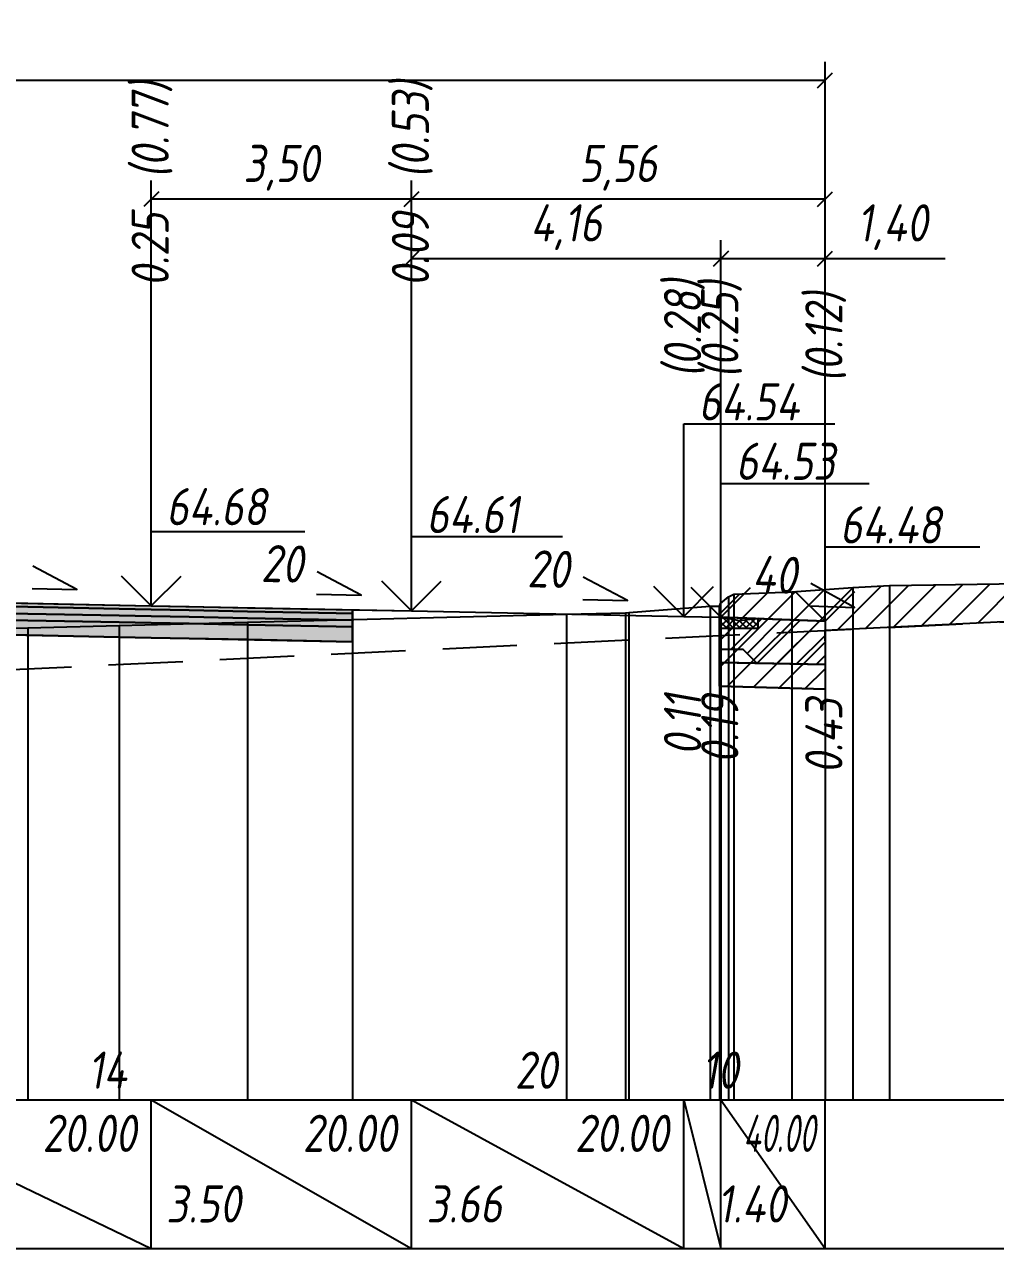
# Model space of a CAD drawing. Extents: x -717 to 1451, y -133302 to 233.
# Drawn here: x 194.2 to 259.5, y -126761 to -126678.6 of the extents above; entities that cross this region are included whole.
import ezdxf
from ezdxf.enums import TextEntityAlignment as Align

# ---------------------------------------------------------------- set-up
doc = ezdxf.new("R2010")
doc.units = 0
doc.linetypes.add('штриховая', pattern=[0.75, 0.5, -0.25])
for name, color, linetype in [('Интерполированный поперечник', 2, 'Continuous'), ('Код_514', 1, 'Continuous'), ('Контур_0', 7, 'Continuous'), ('Контур_2564', 7, 'Continuous'), ('Контур_2660', 7, 'Continuous'), ('Контур_2665', 7, 'Continuous'), ('Контур_400', 7, 'Continuous'), ('Контур_508', 7, 'Continuous'), ('Контур_512', 7, 'Continuous'), ('Контур_513', 7, 'Continuous'), ('Красный поперечник', 1, 'Continuous'), ('Объём_2501', 7, 'Continuous'), ('Объём_2564', 7, 'Continuous'), ('Объём_2650', 7, 'Continuous'), ('Объём_2660', 7, 'Continuous'), ('Объём_2661', 7, 'Continuous'), ('Объём_2662', 7, 'Continuous'), ('Объём_2665', 7, 'Continuous'), ('Объём_2666', 7, 'Continuous'), ('Объём_2667', 7, 'Continuous'), ('Объём_2668', 7, 'Continuous'), ('Объём_2669', 7, 'Continuous'), ('Объём_2675', 7, 'Continuous'), ('Объём_2753', 7, 'Continuous'), ('Откосы', 7, 'Continuous'), ('Отметки покрытия', 7, 'Continuous'), ('Рабочие отметки', 7, 'Continuous'), ('Рабочие отметки доп.', 7, 'Continuous'), ('Слои выравнивания', 7, 'Continuous'), ('Таблица', 7, 'Continuous'), ('Уклоны проезжей части', 7, 'Continuous'), ('Черный поперечник', 3, 'Continuous')]:
    doc.layers.add(name, color=color, linetype=linetype)
for name, color, linetype, true_color in [('Контур_2540', 2, 'Continuous', 0xffff00), ('Контур_2560', 2, 'Continuous', 0xffff00), ('Контур_2561', 7, 'Continuous', 0xff8040), ('Контур_2562', 3, 'Continuous', 0x00ff00), ('Контур_2563', 7, 'Continuous', 0xff8000), ('Контур_2570', 7, 'Continuous', 0x80ff00), ('Контур_2725', 7, 'Continuous', 0x323232), ('Контур_2736', 4, 'Continuous', 0x00ffff), ('Контур_2737', 4, 'Continuous', 0x00ffff), ('Контур_2738', 4, 'Continuous', 0x00ffff), ('Контур_2739', 4, 'Continuous', 0x00ffff), ('Контур_2741', 4, 'Continuous', 0x00ffff), ('Контур_2742', 4, 'Continuous', 0x00ffff), ('Контур_2743', 4, 'Continuous', 0x00ffff), ('Контур_2744', 7, 'Continuous', 0xa4ffff), ('Контур_2745', 7, 'Continuous', 0xa4ffff), ('Контур_2747', 4, 'Continuous', 0x00ffff), ('Контур_2748', 4, 'Continuous', 0x00ffff), ('Контур_2749', 4, 'Continuous', 0x00ffff), ('Контур_2750', 4, 'Continuous', 0x00ffff), ('Контур_2751', 4, 'Continuous', 0x00ffff), ('Контур_2752', 4, 'Continuous', 0x00ffff), ('Контур_2760', 7, 'Continuous', 0x323232), ('Контур_2761', 7, 'Continuous', 0x323232), ('Контур_2762', 7, 'Continuous', 0x323232), ('Контур_2763', 7, 'Continuous', 0x323232), ('Контур_402', 7, 'Continuous', 0xff6464), ('Контур_703', 4, 'Continuous', 0x00ffff), ('Контур_705', 4, 'Continuous', 0x00ffff), ('Контур_707', 4, 'Continuous', 0x00ffff), ('Контур_720', 131, 'Continuous', 0xaaffff), ('Объём_2500', 7, 'Continuous', 0xc0c0c0), ('Объём_2520', 7, 'Continuous', 0x80ffff), ('Объём_2540', 2, 'Continuous', 0xffff00), ('Объём_2560', 2, 'Continuous', 0xffff00), ('Объём_2561', 7, 'Continuous', 0xff8040), ('Объём_2562', 3, 'Continuous', 0x00ff00), ('Объём_2563', 7, 'Continuous', 0xff8000), ('Объём_2600', 7, 'Continuous', 0x808000), ('Объём_2746', 2, 'Continuous', 0xffff00)]:
    doc.layers.add(name, color=color, linetype=linetype, true_color=true_color)
doc.styles.get("Standard").update_dxf_attribs({"font": 'txt', "height": 2.5})
doc.styles.add('М', font='romand.shx', dxfattribs={"width": 0.8, "oblique": 10, "height": 2.5})
doc.dimstyles.new('ISO-25', dxfattribs={"dimtxt": 2.5, "dimasz": 2.5, "dimexe": 1.25, "dimexo": 0.625, "dimtad": 1, "dimtxsty": 'Standard', "dimcen": 2.5, "dimadec": 0, "dimazin": 0, "dimtfac": 1, "dimtmove": 0, "dimatfit": 3, "dimfxl": 1, "dimarcsym": 0})

# ---------------------------------------------------------------- blocks, each defined once
blk = doc.blocks.new('_Oblique')
at = {"color": 0, "linetype": 'ByBlock', "lineweight": -2}
blk.add_line((-0.5, -0.5), (0.5, 0.5), dxfattribs=at)
blk = doc.blocks.new('*D3996')
at = {"color": 0, "lineweight": -2, "transparency": 16777216}
for p, q in [((241.041, -126717.959), (241.041, -126693.153)), ((248.041, -126718.239), (248.041, -126693.153)), ((241.041, -126694.403), (248.041, -126694.403)), ((248.041, -126694.403), (256.121, -126694.403))]:
    blk.add_line(p, q, dxfattribs=at)
at = {"layer": 'Defpoints', "color": 0, "transparency": 16777216}
for p in [(248.041, -126694.403), (241.041, -126718.584), (248.041, -126718.864)]:
    blk.add_point(p, dxfattribs=at)
at = {"color": 0, "lineweight": -2, "transparency": 16777216, "rotation": 180}
blk.add_blockref('_Oblique', (241.041, -126694.403), dxfattribs=at)
at = {"color": 0, "lineweight": -2, "transparency": 16777216}
blk.add_blockref('_Oblique', (248.041, -126694.403), dxfattribs=at)
at = {"color": 0, "transparency": 16777216, "insert": (252.581, -126692.29), "char_height": 2.5, "width": 8.75, "attachment_point": 5, "style": 'М'}
blk.add_mtext('1,40', dxfattribs=at)
blk = doc.blocks.new('*D3998')
at = {"color": 0, "lineweight": -2, "transparency": 16777216}
for p, q in [((220.239, -126717.543), (220.239, -126693.153)), ((241.041, -126717.959), (241.041, -126693.153)), ((220.239, -126694.403), (241.041, -126694.403))]:
    blk.add_line(p, q, dxfattribs=at)
at = {"layer": 'Defpoints', "color": 0, "transparency": 16777216}
for p in [(241.041, -126694.403), (220.239, -126718.168), (241.041, -126718.584)]:
    blk.add_point(p, dxfattribs=at)
at = {"color": 0, "lineweight": -2, "transparency": 16777216, "rotation": 180}
blk.add_blockref('_Oblique', (220.239, -126694.403), dxfattribs=at)
at = {"color": 0, "lineweight": -2, "transparency": 16777216}
blk.add_blockref('_Oblique', (241.041, -126694.403), dxfattribs=at)
at = {"color": 0, "transparency": 16777216, "insert": (230.64, -126692.29), "char_height": 2.5, "width": 9.16667, "attachment_point": 5, "style": 'М'}
blk.add_mtext('4,16', dxfattribs=at)
blk = doc.blocks.new('*D4000')
at = {"color": 0, "lineweight": -2, "transparency": 16777216}
for p, q in [((202.739, -126717.193), (202.739, -126689.153)), ((220.239, -126717.543), (220.239, -126689.153)), ((220.239, -126690.403), (202.739, -126690.403))]:
    blk.add_line(p, q, dxfattribs=at)
at = {"layer": 'Defpoints', "color": 0, "transparency": 16777216}
for p in [(202.739, -126690.403), (202.739, -126717.818), (220.239, -126718.168)]:
    blk.add_point(p, dxfattribs=at)
at = {"color": 0, "lineweight": -2, "transparency": 16777216, "rotation": 180}
blk.add_blockref('_Oblique', (202.739, -126690.403), dxfattribs=at)
at = {"color": 0, "lineweight": -2, "transparency": 16777216}
blk.add_blockref('_Oblique', (220.239, -126690.403), dxfattribs=at)
at = {"color": 0, "transparency": 16777216, "insert": (211.489, -126688.29), "char_height": 2.5, "width": 9.58333, "attachment_point": 5, "style": 'М'}
blk.add_mtext('3,50', dxfattribs=at)
blk = doc.blocks.new('*D4001')
at = {"color": 0, "lineweight": -2, "transparency": 16777216}
for p, q in [((220.239, -126717.543), (220.239, -126689.153)), ((248.041, -126718.239), (248.041, -126689.153)), ((248.041, -126690.403), (220.239, -126690.403))]:
    blk.add_line(p, q, dxfattribs=at)
at = {"layer": 'Defpoints', "color": 0, "transparency": 16777216}
for p in [(220.239, -126690.403), (220.239, -126718.168), (248.041, -126718.864)]:
    blk.add_point(p, dxfattribs=at)
at = {"color": 0, "lineweight": -2, "transparency": 16777216, "rotation": 180}
blk.add_blockref('_Oblique', (220.239, -126690.403), dxfattribs=at)
at = {"color": 0, "lineweight": -2, "transparency": 16777216}
blk.add_blockref('_Oblique', (248.041, -126690.403), dxfattribs=at)
at = {"color": 0, "transparency": 16777216, "insert": (234.14, -126688.29), "char_height": 2.5, "width": 10, "attachment_point": 5, "style": 'М'}
blk.add_mtext('5,56', dxfattribs=at)
blk = doc.blocks.new('*D4003')
at = {"color": 0, "lineweight": -2, "transparency": 16777216}
for p, q in [((117.105, -126718.425), (117.105, -126681.153)), ((248.041, -126718.239), (248.041, -126681.153)), ((117.105, -126682.403), (248.041, -126682.403))]:
    blk.add_line(p, q, dxfattribs=at)
at = {"layer": 'Defpoints', "color": 0, "transparency": 16777216}
for p in [(248.041, -126682.403), (117.105, -126719.05), (248.041, -126718.864)]:
    blk.add_point(p, dxfattribs=at)
at = {"color": 0, "lineweight": -2, "transparency": 16777216, "rotation": 180}
blk.add_blockref('_Oblique', (117.105, -126682.403), dxfattribs=at)
at = {"color": 0, "lineweight": -2, "transparency": 16777216}
blk.add_blockref('_Oblique', (248.041, -126682.403), dxfattribs=at)
at = {"color": 0, "transparency": 16777216, "insert": (182.573, -126680.29), "char_height": 2.5, "width": 11.66667, "attachment_point": 5, "style": 'М'}
blk.add_mtext('26,19', dxfattribs=at)

msp = doc.modelspace()

# ---------------------------------------------------------------- hatches: boundary and pattern name
h = msp.add_hatch()
h.set_pattern_fill('ANSI37', color=256, scale=0.1)
h.set_pattern_definition([(45, (242.2915, -126718.7717), (-0.22451, 0.22451), []), (135, (242.2915, -126718.7717), (-0.22451, -0.22451), [])])
h.paths.add_polyline_path([(241.042, -126718.522), (241.042, -126719.275), (243.547, -126719.275), (243.542, -126718.621), (242.284, -126718.772)])
at = {"layer": 'Объём_2563'}
h = msp.add_hatch(dxfattribs=at)
h.set_pattern_fill('ANSI31', color=256, scale=0.3)
h.paths.add_polyline_path([(133.096, -126720.468), (132.178, -126721.387), (111.77, -126721.795), (117.105, -126718.238), (119.579, -126717.929), (119.579, -126718.429), (119.079, -126718.429), (119.079, -126719.429), (120.479, -126719.429), (120.479, -126718.862), (129.475, -126718.684), (129.475, -126719.223), (130.875, -126719.223), (130.875, -126718.602), (133.696, -126718.475), (133.697, -126719.289), (133.197, -126719.29), (133.198, -126720.29), (134.596, -126720.288), (134.596, -126720.438)])
h.paths.add_polyline_path([(243.542, -126718.623), (248.041, -126718.802), (248.041, -126721.712), (243.459, -126721.62), (242.541, -126720.702), (241.041, -126720.672), (241.042, -126719.275), (243.547, -126719.275)])
at = {"layer": 'Объём_2600'}
h = msp.add_hatch(dxfattribs=at)
h.set_pattern_fill('ANSI31', color=6, scale=0.4)
h.paths.add_polyline_path([(131.443, -126720.655), (134.596, -126720.589), (134.596, -126722.812), (109.096, -126723.577), (105, -126726.308), (100.22, -126726.539), (104.783, -126724.46), (112.145, -126721.292), (112.145, -126720.542), (114.675, -126719.653), (114.859, -126719.603), (116.562, -126719.696), (127.099, -126720.156), (127.599, -126720.905), (127.717, -126720.748)])
h.paths.add_polyline_path([(241.556, -126717.15), (241.905, -126716.981), (245.809, -126716.814), (249.907, -126716.519), (252.389, -126716.386), (273.041, -126716.086), (273.041, -126718.212), (248.041, -126719.417), (248.041, -126723.372), (240.955, -126723.16), (240.955, -126717.778), (241.012, -126717.613)])
at = {"layer": 'Слои выравнивания'}
for color, points in [(2, [(183.302, -126717.367), (194.428, -126717.589), (200.588, -126717.713), (202.739, -126717.756), (205.276, -126717.806), (209.205, -126717.885), (215.169, -126718.004), (216.271, -126718.026), (216.271, -126718.276), (215.169, -126718.254), (209.205, -126718.135), (205.276, -126718.056), (202.739, -126718.006), (200.588, -126717.963), (194.428, -126717.839), (183.302, -126717.617)]), (3, [(183.302, -126717.617), (194.428, -126717.839), (200.588, -126717.963), (202.739, -126718.006), (205.276, -126718.056), (209.205, -126718.135), (215.169, -126718.254), (216.271, -126718.276), (216.271, -126718.726), (215.169, -126718.704), (209.205, -126718.585), (205.276, -126718.506), (202.739, -126718.456), (200.588, -126718.413), (194.428, -126718.289), (183.302, -126718.067)]), (4, [(183.302, -126718.067), (194.428, -126718.289), (200.588, -126718.413), (202.739, -126718.456), (205.276, -126718.506), (209.205, -126718.585), (215.169, -126718.704), (216.271, -126718.726), (216.271, -126719.176), (215.169, -126719.154), (209.205, -126719.035), (205.276, -126718.956), (202.739, -126718.906), (200.588, -126718.863), (194.428, -126718.739), (183.302, -126718.517)]), (5, [(183.302, -126718.517), (194.428, -126718.739), (200.588, -126718.863), (202.739, -126718.906), (205.276, -126718.956), (209.205, -126719.035), (215.169, -126719.154), (216.271, -126719.176), (216.271, -126720.176), (215.169, -126720.154), (209.205, -126720.035), (205.276, -126719.956), (202.739, -126719.906), (200.588, -126719.863), (194.428, -126719.739), (183.302, -126719.517)])]:
    msp.add_hatch(color=color, dxfattribs=at).paths.add_polyline_path(points)

# ---------------------------------------------------------------- linework, layer by layer
msp.add_lwpolyline([(241.042, -126718.522), (241.042, -126719.275), (243.547, -126719.275), (243.542, -126718.621), (242.284, -126718.772), (241.042, -126718.522)])
at = {"layer": 'Интерполированный поперечник', "linetype": 'штриховая', "ltscale": 10, "flags": 128}
msp.add_lwpolyline([(80, -126727.513), (273.041, -126718.212)], dxfattribs=at)
at = {"layer": 'Код_514'}
for p, q in [((181.989, -126751), (202.739, -126761)), ((202.739, -126761), (202.739, -126751)), ((202.739, -126751), (220.239, -126761)), ((220.239, -126761), (220.239, -126751)), ((220.239, -126751), (238.541, -126761)), ((238.541, -126761), (238.541, -126751)), ((238.541, -126751), (241.041, -126761)), ((241.041, -126761), (241.041, -126751)), ((241.041, -126751), (248.041, -126761)), ((248.041, -126761), (248.041, -126751))]:
    msp.add_line(p, q, dxfattribs=at)
at = {"layer": 'Контур_0', "flags": 128}
for points in [[(240.955, -126718.52), (241.041, -126718.522), (241.041, -126720.672), (240.955, -126720.67), (240.955, -126718.52), (240.955, -126718.52)], [(248.041, -126718.802), (248.041, -126718.802), (248.041, -126718.802), (248.041, -126718.802), (248.041, -126718.802), (248.041, -126718.802), (248.041, -126718.802), (248.041, -126718.802), (248.041, -126718.802), (248.041, -126718.802), (248.041, -126718.802), (248.041, -126718.802), (248.041, -126718.802), (248.041, -126718.802), (248.041, -126718.802), (248.041, -126720.111)], [(248.041, -126718.802), (248.041, -126718.802), (248.041, -126718.802), (248.041, -126718.802), (248.041, -126718.802), (248.041, -126718.802), (248.041, -126718.802), (248.041, -126718.802), (248.041, -126718.802), (248.041, -126718.802), (248.041, -126718.802), (248.041, -126718.802), (248.041, -126718.802), (248.041, -126718.802), (248.041, -126718.802), (248.041, -126720.111), (248.041, -126720.111), (248.041, -126719.417), (248.041, -126719.417), (248.041, -126719.417), (248.041, -126719.417), (248.041, -126719.417), (248.041, -126719.417), (248.041, -126719.417), (248.041, -126719.417), (248.041, -126719.417), (248.041, -126719.417), (248.041, -126719.417), (248.041, -126719.417), (248.041, -126719.417)]]:
    msp.add_lwpolyline(points, dxfattribs=at)
at = {"layer": 'Контур_0', "color": 250, "flags": 128}
for points in [[(241.041, -126721.572), (240.955, -126721.57), (240.955, -126720.67), (242.541, -126720.702), (243.459, -126721.62), (241.041, -126721.572), (241.041, -126721.572)], [(241.041, -126720.672), (242.541, -126720.702), (243.459, -126721.62), (248.041, -126721.712)]]:
    msp.add_lwpolyline(points, dxfattribs=at)
at = {"layer": 'Контур_2540', "flags": 128}
msp.add_lwpolyline([(240.955, -126721.992), (240.955, -126721.57), (248.041, -126721.712), (248.041, -126723.372), (240.955, -126723.16), (240.955, -126721.992), (240.955, -126721.992)], dxfattribs=at)
at = {"layer": 'Контур_2560', "flags": 128}
msp.add_lwpolyline([(241.041, -126718.522), (248.041, -126718.802), (248.041, -126718.802), (248.041, -126718.802)], dxfattribs=at)
at = {"layer": 'Контур_2561', "flags": 128}
msp.add_lwpolyline([(241.041, -126718.522), (241.041, -126718.522), (248.041, -126718.802), (248.041, -126718.802), (241.041, -126718.522)], dxfattribs=at)
at = {"layer": 'Контур_2562', "flags": 128}
msp.add_lwpolyline([(248.041, -126718.802), (248.041, -126718.802), (248.041, -126718.802), (248.041, -126718.802), (248.041, -126718.802)], dxfattribs=at)
at = {"layer": 'Контур_2563', "color": 250, "flags": 128}
msp.add_lwpolyline([(241.041, -126718.522), (248.041, -126718.802), (248.041, -126721.712), (243.459, -126721.62), (242.541, -126720.702), (241.041, -126720.672), (241.041, -126718.522), (241.041, -126718.522)], dxfattribs=at)
at = {"layer": 'Контур_2564', "flags": 128}
msp.add_lwpolyline([(241.041, -126718.522), (248.041, -126718.802)], dxfattribs=at)
at = {"layer": 'Контур_2570', "flags": 128}
msp.add_lwpolyline([(181.989, -126719.549), (194.428, -126719.243), (200.588, -126719.077), (209.205, -126718.855), (230.669, -126718.311), (234.628, -126718.222), (234.845, -126718.218), (240.321, -126717.781), (240.955, -126717.778), (241.012, -126717.613), (241.556, -126717.15), (241.905, -126716.981), (245.809, -126716.814), (249.907, -126716.519), (252.389, -126716.386), (273.041, -126716.086)], dxfattribs=at)
at = {"layer": 'Контур_2660', "flags": 128}
msp.add_lwpolyline([(240.955, -126723.16), (248.041, -126723.372)], dxfattribs=at)
at = {"layer": 'Контур_2665', "flags": 128}
msp.add_lwpolyline([(248.041, -126718.802), (248.041, -126718.802)], dxfattribs=at)
at = {"layer": 'Контур_2725', "flags": 128}
msp.add_lwpolyline([(134.596, -126720.589), (137.096, -126720.537), (143.739, -126720.398), (161.239, -126720.032), (168.78, -126719.874), (172.954, -126719.771), (181.989, -126719.591), (181.989, -126719.549), (182.18, -126719.544), (183.302, -126719.567), (183.302, -126719.517), (194.428, -126719.739), (200.588, -126719.863), (202.739, -126719.906), (205.276, -126719.956), (209.205, -126720.035), (215.169, -126720.154), (216.271, -126720.176)], dxfattribs=at)
at = {"layer": 'Контур_2736', "flags": 128}
msp.add_lwpolyline([(248.041, -126718.802), (248.041, -126718.802)], dxfattribs=at)
at = {"layer": 'Контур_2737', "flags": 128}
msp.add_lwpolyline([(248.041, -126718.802), (248.041, -126718.802)], dxfattribs=at)
at = {"layer": 'Контур_2738', "flags": 128}
msp.add_lwpolyline([(248.041, -126718.802), (248.041, -126718.802)], dxfattribs=at)
at = {"layer": 'Контур_2739', "flags": 128}
msp.add_lwpolyline([(248.041, -126718.802), (248.041, -126718.802)], dxfattribs=at)
at = {"layer": 'Контур_2741', "flags": 128}
msp.add_lwpolyline([(248.041, -126719.417), (248.041, -126719.417)], dxfattribs=at)
at = {"layer": 'Контур_2742', "flags": 128}
msp.add_lwpolyline([(248.041, -126719.417), (248.041, -126719.417)], dxfattribs=at)
at = {"layer": 'Контур_2743', "flags": 128}
msp.add_lwpolyline([(248.041, -126719.417), (248.041, -126719.417)], dxfattribs=at)
at = {"layer": 'Контур_2744', "flags": 128}
msp.add_lwpolyline([(248.041, -126719.417), (248.041, -126719.417)], dxfattribs=at)
msp.add_lwpolyline([(248.041, -126719.417), (248.041, -126719.417)], dxfattribs=at)
msp.add_lwpolyline([(248.041, -126719.417), (248.041, -126719.417)], dxfattribs=at)
msp.add_lwpolyline([(248.041, -126719.417), (248.041, -126719.417)], dxfattribs=at)
msp.add_lwpolyline([(248.041, -126719.417), (248.041, -126719.417)], dxfattribs=at)
msp.add_lwpolyline([(248.041, -126719.417), (248.041, -126719.417)], dxfattribs=at)
at = {"layer": 'Контур_2745', "flags": 128}
msp.add_lwpolyline([(248.041, -126718.802), (248.041, -126718.802)], dxfattribs=at)
msp.add_lwpolyline([(248.041, -126718.802), (248.041, -126718.802)], dxfattribs=at)
msp.add_lwpolyline([(248.041, -126718.802), (248.041, -126718.802)], dxfattribs=at)
msp.add_lwpolyline([(248.041, -126718.802), (248.041, -126718.802)], dxfattribs=at)
msp.add_lwpolyline([(248.041, -126718.802), (248.041, -126718.802)], dxfattribs=at)
msp.add_lwpolyline([(248.041, -126718.802), (248.041, -126718.802)], dxfattribs=at)
at = {"layer": 'Контур_2747', "flags": 128}
msp.add_lwpolyline([(248.041, -126718.802), (248.041, -126718.802)], dxfattribs=at)
at = {"layer": 'Контур_2748', "flags": 128}
msp.add_lwpolyline([(248.041, -126718.802), (248.041, -126718.802)], dxfattribs=at)
at = {"layer": 'Контур_2749', "flags": 128}
msp.add_lwpolyline([(248.041, -126718.802), (248.041, -126718.802)], dxfattribs=at)
at = {"layer": 'Контур_2750', "flags": 128}
msp.add_lwpolyline([(248.041, -126719.417), (248.041, -126719.417)], dxfattribs=at)
at = {"layer": 'Контур_2751', "flags": 128}
msp.add_lwpolyline([(248.041, -126719.417), (248.041, -126719.417)], dxfattribs=at)
at = {"layer": 'Контур_2752', "flags": 128}
msp.add_lwpolyline([(248.041, -126719.417), (248.041, -126719.417)], dxfattribs=at)
at = {"layer": 'Контур_2760', "flags": 128}
msp.add_lwpolyline([(134.596, -126718.288), (137.096, -126718.238), (143.739, -126718.106), (161.239, -126717.756), (168.78, -126717.605), (172.954, -126717.521), (181.989, -126717.341), (182.18, -126717.344), (183.302, -126717.367), (194.428, -126717.589), (200.588, -126717.713), (202.739, -126717.756), (205.276, -126717.806), (209.205, -126717.885), (215.169, -126718.004), (216.271, -126718.026)], dxfattribs=at)
at = {"layer": 'Контур_2761', "flags": 128}
msp.add_lwpolyline([(134.596, -126718.538), (137.096, -126718.488), (143.739, -126718.356), (161.239, -126718.006), (168.78, -126717.855), (172.954, -126717.771), (181.989, -126717.591), (182.18, -126717.594), (183.302, -126717.617), (194.428, -126717.839), (200.588, -126717.963), (202.739, -126718.006), (205.276, -126718.056), (209.205, -126718.135), (215.169, -126718.254), (216.271, -126718.276)], dxfattribs=at)
at = {"layer": 'Контур_2762', "flags": 128}
msp.add_lwpolyline([(134.596, -126718.988), (137.096, -126718.938), (143.739, -126718.806), (161.239, -126718.456), (168.78, -126718.305), (172.954, -126718.221), (181.989, -126718.041), (182.18, -126718.044), (183.302, -126718.067), (194.428, -126718.289), (200.588, -126718.413), (202.739, -126718.456), (205.276, -126718.506), (209.205, -126718.585), (215.169, -126718.704), (216.271, -126718.726)], dxfattribs=at)
at = {"layer": 'Контур_2763', "flags": 128}
msp.add_lwpolyline([(134.596, -126719.438), (137.096, -126719.388), (143.739, -126719.256), (161.239, -126718.906), (168.78, -126718.755), (172.954, -126718.671), (181.989, -126718.491), (182.18, -126718.494), (183.302, -126718.517), (194.428, -126718.739), (200.588, -126718.863), (202.739, -126718.906), (205.276, -126718.956), (209.205, -126719.035), (215.169, -126719.154), (216.271, -126719.176)], dxfattribs=at)
at = {"layer": 'Контур_400', "flags": 128}
msp.add_lwpolyline([(181.989, -126717.341), (202.739, -126717.756), (220.239, -126718.106), (220.239, -126718.106), (220.239, -126718.106), (220.239, -126718.106), (238.541, -126718.472), (238.541, -126718.472), (241.041, -126718.522)], dxfattribs=at)
at = {"layer": 'Контур_402', "flags": 128}
msp.add_lwpolyline([(109.096, -126723.577), (134.596, -126722.812), (134.596, -126720.589), (168.78, -126719.874), (172.954, -126719.771), (181.989, -126719.591), (181.989, -126719.549), (182.18, -126719.544), (183.302, -126719.567), (183.302, -126719.517), (216.271, -126720.176), (216.271, -126718.026), (220.239, -126718.106), (238.541, -126718.472), (240.955, -126718.52), (240.955, -126723.16), (248.041, -126723.372)], dxfattribs=at)
at = {"layer": 'Контур_508', "flags": 128}
msp.add_lwpolyline([(105, -126726.308), (109.096, -126723.577), (134.596, -126722.812), (134.596, -126720.589), (168.78, -126719.874), (172.954, -126719.771), (181.989, -126719.591), (181.989, -126719.549), (182.18, -126719.544), (183.302, -126719.567), (183.302, -126719.517), (216.271, -126720.176), (216.271, -126718.026), (220.239, -126718.106), (238.541, -126718.472), (240.955, -126718.52), (240.955, -126723.16), (248.041, -126723.372)], dxfattribs=at)
at = {"layer": 'Контур_512', "flags": 128}
msp.add_lwpolyline([(240.955, -126723.16), (248.041, -126723.372)], dxfattribs=at)
at = {"layer": 'Контур_513', "flags": 128}
msp.add_lwpolyline([(105, -126726.308), (109.096, -126723.577), (134.596, -126722.812), (134.596, -126720.589), (168.78, -126719.874), (172.954, -126719.771), (181.989, -126719.591), (181.989, -126719.549), (182.18, -126719.544), (183.302, -126719.567), (183.302, -126719.517), (216.271, -126720.176), (216.271, -126718.026), (220.239, -126718.106), (238.541, -126718.472), (240.955, -126718.52), (240.955, -126723.16), (248.041, -126723.372)], dxfattribs=at)
at = {"layer": 'Контур_703', "flags": 128}
for points in [[(248.041, -126718.802), (248.041, -126718.802)], [(248.041, -126718.802), (248.041, -126720.111)]]:
    msp.add_lwpolyline(points, dxfattribs=at)
at = {"layer": 'Контур_705', "flags": 128}
msp.add_lwpolyline([(248.041, -126718.802), (248.041, -126718.802)], dxfattribs=at)
at = {"layer": 'Контур_707', "flags": 128}
msp.add_lwpolyline([(248.041, -126720.111), (248.041, -126719.417)], dxfattribs=at)
at = {"layer": 'Контур_720', "flags": 128}
msp.add_lwpolyline([(248.041, -126720.111), (248.041, -126720.111)], dxfattribs=at)
at = {"layer": 'Красный поперечник'}
for p, q in [((181.989, -126717.341), (202.739, -126717.756)), ((202.739, -126717.756), (220.239, -126718.106)), ((220.239, -126718.106), (238.541, -126718.472)), ((238.541, -126718.472), (241.041, -126718.522)), ((241.041, -126718.522), (248.041, -126718.802)), ((240.955, -126723.16), (240.955, -126751)), ((248.041, -126723.372), (248.041, -126751))]:
    msp.add_line(p, q, dxfattribs=at)
at = {"layer": 'Объём_2500', "flags": 128}
msp.add_lwpolyline([(240.955, -126718.52), (241.041, -126718.522), (241.041, -126720.672), (240.955, -126720.67), (240.955, -126718.52), (240.955, -126718.52)], dxfattribs=at)
msp.add_lwpolyline([(240.955, -126718.52), (241.041, -126718.522), (241.041, -126720.672), (240.955, -126720.67), (240.955, -126718.52), (240.955, -126718.52)], dxfattribs=at)
at = {"layer": 'Объём_2501', "flags": 128}
for points in [[(181.989, -126717.341), (202.739, -126717.756), (220.239, -126718.106), (220.239, -126718.106), (220.239, -126718.106), (220.239, -126718.106), (238.541, -126718.472), (238.541, -126718.472), (241.041, -126718.522)], [(220.239, -126718.106), (238.541, -126718.472), (238.541, -126718.472), (241.041, -126718.522)]]:
    msp.add_lwpolyline(points, dxfattribs=at)
at = {"layer": 'Объём_2520', "color": 250, "flags": 128}
msp.add_lwpolyline([(241.041, -126721.572), (240.955, -126721.57), (240.955, -126720.67), (242.541, -126720.702), (243.459, -126721.62), (241.041, -126721.572), (241.041, -126721.572)], dxfattribs=at)
msp.add_lwpolyline([(241.041, -126721.572), (240.955, -126721.57), (240.955, -126720.67), (242.541, -126720.702), (243.459, -126721.62), (241.041, -126721.572), (241.041, -126721.572)], dxfattribs=at)
at = {"layer": 'Объём_2540', "flags": 128}
msp.add_lwpolyline([(240.955, -126721.992), (240.955, -126721.57), (248.041, -126721.712), (248.041, -126723.372), (240.955, -126723.16), (240.955, -126721.992), (240.955, -126721.992)], dxfattribs=at)
msp.add_lwpolyline([(240.955, -126721.992), (240.955, -126721.57), (248.041, -126721.712), (248.041, -126723.372), (240.955, -126723.16), (240.955, -126721.992), (240.955, -126721.992)], dxfattribs=at)
at = {"layer": 'Объём_2560', "flags": 128}
msp.add_lwpolyline([(241.041, -126718.522), (248.041, -126718.802), (248.041, -126718.802), (248.041, -126718.802)], dxfattribs=at)
msp.add_lwpolyline([(241.041, -126718.522), (248.041, -126718.802), (248.041, -126718.802), (248.041, -126718.802)], dxfattribs=at)
at = {"layer": 'Объём_2561', "flags": 128}
msp.add_lwpolyline([(241.041, -126718.522), (241.041, -126718.522), (248.041, -126718.802), (248.041, -126718.802), (241.041, -126718.522)], dxfattribs=at)
msp.add_lwpolyline([(241.041, -126718.522), (241.041, -126718.522), (248.041, -126718.802), (248.041, -126718.802), (241.041, -126718.522)], dxfattribs=at)
at = {"layer": 'Объём_2562', "flags": 128}
msp.add_lwpolyline([(248.041, -126718.802), (248.041, -126718.802), (248.041, -126718.802), (248.041, -126718.802), (248.041, -126718.802)], dxfattribs=at)
msp.add_lwpolyline([(248.041, -126718.802), (248.041, -126718.802), (248.041, -126718.802), (248.041, -126718.802), (248.041, -126718.802)], dxfattribs=at)
at = {"layer": 'Объём_2563', "color": 250, "flags": 128}
for points in [[(241.041, -126718.522), (248.041, -126718.802), (248.041, -126721.712), (243.459, -126721.62), (242.541, -126720.702), (241.041, -126720.672), (241.041, -126718.522), (241.041, -126718.522)], [(243.542, -126718.623), (248.041, -126718.802), (248.041, -126721.712), (243.459, -126721.62), (242.541, -126720.702), (241.041, -126720.672), (241.042, -126719.275), (243.547, -126719.275), (243.542, -126718.623), (243.542, -126718.623)]]:
    msp.add_lwpolyline(points, dxfattribs=at)
at = {"layer": 'Объём_2564', "flags": 128}
msp.add_lwpolyline([(241.041, -126718.522), (248.041, -126718.802)], dxfattribs=at)
msp.add_lwpolyline([(241.041, -126718.522), (248.041, -126718.802)], dxfattribs=at)
at = {"layer": 'Объём_2650', "color": 6, "flags": 128}
msp.add_lwpolyline([(241.556, -126717.15), (241.905, -126716.981), (245.809, -126716.814), (249.907, -126716.519), (252.389, -126716.386), (273.041, -126716.086), (273.041, -126718.212), (248.041, -126719.417), (248.041, -126723.372), (240.955, -126723.16), (240.955, -126717.778), (241.012, -126717.613), (241.556, -126717.15), (241.556, -126717.15)], dxfattribs=at)
at = {"layer": 'Объём_2660', "flags": 128}
msp.add_lwpolyline([(240.955, -126723.16), (248.041, -126723.372)], dxfattribs=at)
msp.add_lwpolyline([(240.955, -126723.16), (248.041, -126723.372)], dxfattribs=at)
at = {"layer": 'Объём_2661', "flags": 128}
msp.add_lwpolyline([(248.041, -126718.802), (248.041, -126720.111)], dxfattribs=at)
msp.add_lwpolyline([(248.041, -126718.802), (248.041, -126720.111)], dxfattribs=at)
at = {"layer": 'Объём_2662', "flags": 128}
msp.add_lwpolyline([(248.041, -126720.111), (248.041, -126719.417)], dxfattribs=at)
msp.add_lwpolyline([(248.041, -126720.111), (248.041, -126719.417)], dxfattribs=at)
at = {"layer": 'Объём_2665', "flags": 128}
msp.add_lwpolyline([(248.041, -126718.802), (248.041, -126718.802)], dxfattribs=at)
msp.add_lwpolyline([(248.041, -126718.802), (248.041, -126718.802)], dxfattribs=at)
at = {"layer": 'Объём_2666', "flags": 128}
msp.add_lwpolyline([(248.041, -126718.802), (248.041, -126718.802)], dxfattribs=at)
msp.add_lwpolyline([(248.041, -126718.802), (248.041, -126718.802)], dxfattribs=at)
at = {"layer": 'Объём_2667', "flags": 128}
for points in [[(248.041, -126718.802), (248.041, -126718.802)], [(248.041, -126718.802), (248.041, -126718.802)], [(248.041, -126719.417), (248.041, -126719.417)], [(248.041, -126719.417), (248.041, -126719.417)]]:
    msp.add_lwpolyline(points, dxfattribs=at)
at = {"layer": 'Объём_2668', "flags": 128}
for points in [[(248.041, -126718.802), (248.041, -126718.802)], [(248.041, -126718.802), (248.041, -126718.802)], [(248.041, -126719.417), (248.041, -126719.417)], [(248.041, -126719.417), (248.041, -126719.417)]]:
    msp.add_lwpolyline(points, dxfattribs=at)
at = {"layer": 'Объём_2669', "flags": 128}
for points in [[(248.041, -126718.802), (248.041, -126718.802)], [(248.041, -126718.802), (248.041, -126718.802)], [(248.041, -126719.417), (248.041, -126719.417)], [(248.041, -126719.417), (248.041, -126719.417)]]:
    msp.add_lwpolyline(points, dxfattribs=at)
at = {"layer": 'Объём_2675', "flags": 128}
for points in [[(248.041, -126718.802), (248.041, -126718.802)], [(248.041, -126718.802), (248.041, -126718.802)], [(248.041, -126718.802), (248.041, -126718.802)], [(248.041, -126718.802), (248.041, -126718.802)], [(248.041, -126718.802), (248.041, -126718.802)], [(248.041, -126718.802), (248.041, -126718.802)], [(248.041, -126718.802), (248.041, -126718.802)], [(248.041, -126718.802), (248.041, -126718.802)], [(248.041, -126718.802), (248.041, -126718.802)], [(248.041, -126718.802), (248.041, -126718.802)], [(248.041, -126718.802), (248.041, -126718.802)], [(248.041, -126718.802), (248.041, -126718.802)], [(248.041, -126719.417), (248.041, -126719.417)], [(248.041, -126719.417), (248.041, -126719.417)], [(248.041, -126719.417), (248.041, -126719.417)], [(248.041, -126719.417), (248.041, -126719.417)], [(248.041, -126719.417), (248.041, -126719.417)], [(248.041, -126719.417), (248.041, -126719.417)], [(248.041, -126719.417), (248.041, -126719.417)], [(248.041, -126719.417), (248.041, -126719.417)], [(248.041, -126719.417), (248.041, -126719.417)], [(248.041, -126719.417), (248.041, -126719.417)], [(248.041, -126719.417), (248.041, -126719.417)], [(248.041, -126719.417), (248.041, -126719.417)]]:
    msp.add_lwpolyline(points, dxfattribs=at)
at = {"layer": 'Объём_2746', "flags": 128}
msp.add_lwpolyline([(240.955, -126723.16), (240.955, -126718.52), (248.041, -126718.802), (248.041, -126723.372), (240.955, -126723.16), (240.955, -126723.16)], dxfattribs=at)
msp.add_lwpolyline([(240.955, -126723.16), (240.955, -126718.52), (248.041, -126718.802), (248.041, -126723.372), (240.955, -126723.16), (240.955, -126723.16)], dxfattribs=at)
at = {"layer": 'Объём_2753', "flags": 128}
msp.add_lwpolyline([(240.955, -126718.52), (240.955, -126718.52)], dxfattribs=at)
msp.add_lwpolyline([(240.955, -126718.52), (240.955, -126718.52)], dxfattribs=at)
at = {"layer": 'Откосы', "color": 1, "flags": 128}
for points in [[(194.733, -126716.595), (197.733, -126716.655), (194.763, -126715.096)], [(213.858, -126716.978), (216.858, -126717.038), (213.888, -126715.478)], [(231.759, -126717.336), (234.759, -126717.396), (231.789, -126715.836)], [(247.029, -126717.76), (250.026, -126717.88), (247.089, -126716.261)]]:
    msp.add_lwpolyline(points, dxfattribs=at)
at = {"layer": 'Отметки покрытия', "color": 1}
for p, q in [((238.541, -126718.472), (238.541, -126705.522)), ((238.541, -126705.522), (248.704, -126705.522)), ((241.041, -126718.522), (241.041, -126709.522)), ((241.041, -126709.522), (251.01, -126709.522)), ((202.739, -126717.756), (202.739, -126712.756)), ((202.739, -126712.756), (213.063, -126712.756)), ((220.239, -126718.106), (220.239, -126713.106)), ((220.239, -126713.106), (230.397, -126713.106)), ((248.041, -126718.802), (248.041, -126713.802)), ((248.041, -126713.802), (258.459, -126713.802)), ((202.739, -126717.756), (200.739, -126715.756)), ((202.739, -126717.756), (204.739, -126715.756)), ((220.239, -126718.106), (218.239, -126716.106)), ((220.239, -126718.106), (222.239, -126716.106)), ((238.541, -126718.472), (236.541, -126716.472)), ((238.541, -126718.472), (240.541, -126716.472)), ((241.041, -126718.522), (239.041, -126716.522)), ((241.041, -126718.522), (243.041, -126716.522)), ((248.041, -126718.802), (246.041, -126716.802)), ((248.041, -126718.802), (250.041, -126716.802))]:
    msp.add_line(p, q, dxfattribs=at)
at = {"layer": 'Слои выравнивания'}
for p, q in [((216.271, -126718.026), (216.271, -126751)), ((240.955, -126718.52), (240.955, -126751)), ((241.041, -126718.522), (241.041, -126751))]:
    msp.add_line(p, q, dxfattribs=at)
at = {"layer": 'Слои выравнивания', "color": 2, "flags": 128}
msp.add_lwpolyline([(183.302, -126717.367), (194.428, -126717.589), (200.588, -126717.713), (202.739, -126717.756), (205.276, -126717.806), (209.205, -126717.885), (215.169, -126718.004), (216.271, -126718.026), (216.271, -126718.276), (215.169, -126718.254), (209.205, -126718.135), (205.276, -126718.056), (202.739, -126718.006), (200.588, -126717.963), (194.428, -126717.839), (183.302, -126717.617)], close=True, dxfattribs=at)
at = {"layer": 'Слои выравнивания', "color": 3, "flags": 128}
msp.add_lwpolyline([(183.302, -126717.617), (194.428, -126717.839), (200.588, -126717.963), (202.739, -126718.006), (205.276, -126718.056), (209.205, -126718.135), (215.169, -126718.254), (216.271, -126718.276), (216.271, -126718.726), (215.169, -126718.704), (209.205, -126718.585), (205.276, -126718.506), (202.739, -126718.456), (200.588, -126718.413), (194.428, -126718.289), (183.302, -126718.067)], close=True, dxfattribs=at)
at = {"layer": 'Слои выравнивания', "color": 4, "flags": 128}
msp.add_lwpolyline([(183.302, -126718.067), (194.428, -126718.289), (200.588, -126718.413), (202.739, -126718.456), (205.276, -126718.506), (209.205, -126718.585), (215.169, -126718.704), (216.271, -126718.726), (216.271, -126719.176), (215.169, -126719.154), (209.205, -126719.035), (205.276, -126718.956), (202.739, -126718.906), (200.588, -126718.863), (194.428, -126718.739), (183.302, -126718.517)], close=True, dxfattribs=at)
at = {"layer": 'Слои выравнивания', "color": 5, "flags": 128}
msp.add_lwpolyline([(183.302, -126718.517), (194.428, -126718.739), (200.588, -126718.863), (202.739, -126718.906), (205.276, -126718.956), (209.205, -126719.035), (215.169, -126719.154), (216.271, -126719.176), (216.271, -126720.176), (215.169, -126720.154), (209.205, -126720.035), (205.276, -126719.956), (202.739, -126719.906), (200.588, -126719.863), (194.428, -126719.739), (183.302, -126719.517)], close=True, dxfattribs=at)
at = {"layer": 'Таблица'}
for p, q in [((80, -126751), (273.041, -126751)), ((80, -126761), (273.041, -126761))]:
    msp.add_line(p, q, dxfattribs=at)
at = {"layer": 'Уклоны проезжей части', "color": 1, "flags": 128}
for points in [[(194.733, -126716.595), (197.733, -126716.655), (194.763, -126715.096)], [(213.858, -126716.978), (216.858, -126717.038), (213.888, -126715.478)], [(231.759, -126717.336), (234.759, -126717.396), (231.789, -126715.836)], [(247.029, -126717.76), (250.026, -126717.88), (247.089, -126716.261)]]:
    msp.add_lwpolyline(points, dxfattribs=at)
at = {"layer": 'Черный поперечник', "color": 7}
for p, q in [((245.809, -126716.814), (245.809, -126751)), ((249.907, -126716.519), (249.907, -126751)), ((252.389, -126716.386), (252.389, -126751)), ((240.321, -126717.781), (240.321, -126751)), ((240.955, -126717.778), (240.955, -126751)), ((241.012, -126717.613), (241.012, -126751)), ((241.556, -126717.15), (241.556, -126751)), ((241.905, -126716.981), (241.905, -126751)), ((230.669, -126718.311), (230.669, -126751)), ((234.628, -126718.222), (234.628, -126751)), ((234.845, -126718.218), (234.845, -126751)), ((194.428, -126719.243), (194.428, -126751)), ((200.588, -126719.077), (200.588, -126751)), ((209.205, -126718.855), (209.205, -126751))]:
    msp.add_line(p, q, dxfattribs=at)
at = {"layer": 'Черный поперечник', "flags": 128}
msp.add_lwpolyline([(181.989, -126719.549), (194.428, -126719.243), (200.588, -126719.077), (209.205, -126718.855), (230.669, -126718.311), (234.628, -126718.222), (234.845, -126718.218), (240.321, -126717.781), (240.955, -126717.778), (241.012, -126717.613), (241.556, -126717.15), (241.905, -126716.981), (245.809, -126716.814), (249.907, -126716.519), (252.389, -126716.386), (273.041, -126716.086)], dxfattribs=at)

# ---------------------------------------------------------------- texts
at = {"layer": 'Код_514', "style": 'М', "oblique": 10}
for s, width, p in [('20.00', 0.8, (201.739, -126752)), ('20.00', 0.8, (219.239, -126752)), ('20.00', 0.8, (237.541, -126752)), ('40.00', 0.6, (247.376, -126752))]:
    msp.add_text(s, height=2.5, dxfattribs=dict(at, width=width)).set_placement(p, align=Align.TOP_RIGHT)
at = {"layer": 'Код_514', "style": 'М', "oblique": 10, "width": 0.8}
for s, p in [('3.50', (203.739, -126760)), ('3.66', (221.239, -126760)), ('1.40', (240.793, -126760))]:
    msp.add_text(s, height=2.5, dxfattribs=at).set_placement(p, align=Align.BOTTOM_LEFT)
at = {"layer": 'Откосы', "color": 1, "style": 'М', "oblique": 10, "width": 0.8}
for s, rotation, p in [('20', 358.85423, (211.509, -126716.931)), ('20', 358.85423, (229.41, -126717.289)), ('40', 357.70938, (244.581, -126717.662))]:
    msp.add_text(s, height=2.5, rotation=rotation, dxfattribs=at).set_placement(p, align=Align.BOTTOM_CENTER)
at = {"layer": 'Отметки покрытия', "color": 1, "style": 'М', "oblique": 10, "width": 0.8}
for s, p in [('64.54', (239.541, -126706.038)), ('64.53', (242.041, -126710.038)), ('64.68', (203.739, -126713.09)), ('64.61', (221.239, -126713.622)), ('64.48', (249.041, -126714.318))]:
    msp.add_text(s, height=2.5, dxfattribs=at).set_placement(p, align=Align.BOTTOM_LEFT)
at = {"layer": 'Рабочие отметки', "color": 1, "style": 'М', "oblique": 10, "width": 0.8}
for s, p in [('0.25', (202.661, -126696.288)), ('0.09', (220.161, -126696.288))]:
    msp.add_text(s, height=2.5, rotation=90, dxfattribs=at).set_placement(p, align=Align.MIDDLE_LEFT)
for s, p in [('0.11', (238.463, -126723.699)), ('0.19', (240.963, -126723.749)), ('0.43', (247.963, -126723.984))]:
    msp.add_text(s, height=2.5, rotation=90, dxfattribs=at).set_placement(p, align=Align.MIDDLE_RIGHT)
at = {"layer": 'Рабочие отметки доп.', "color": 1, "style": 'М', "oblique": 10, "width": 0.8}
for s, p in [('(0.77)', (202.661, -126688.988)), ('(0.53)', (220.161, -126688.988)), ('(0.28)', (238.463, -126702.388)), ('(0.25)', (240.963, -126702.438)), ('(0.12)', (247.963, -126702.718))]:
    msp.add_text(s, height=2.5, rotation=90, dxfattribs=at).set_placement(p, align=Align.MIDDLE_LEFT)
at = {"layer": 'Слои выравнивания', "style": 'М', "oblique": 10, "width": 0.8}
for s, p in [('14', (199.787, -126751)), ('20', (228.613, -126751)), ('10', (240.998, -126751))]:
    msp.add_text(s, height=2.5, dxfattribs=at).set_placement(p, align=Align.BOTTOM_CENTER)
at = {"layer": 'Уклоны проезжей части', "color": 1, "style": 'М', "oblique": 10, "width": 0.8}
for s, rotation, p in [('20', 358.85423, (211.509, -126716.931)), ('20', 358.85423, (229.41, -126717.289)), ('40', 357.70938, (244.581, -126717.662))]:
    msp.add_text(s, height=2.5, rotation=rotation, dxfattribs=at).set_placement(p, align=Align.BOTTOM_CENTER)

# ---------------------------------------------------------------- dimensions: what is measured, and where the dimension line sits
at = {"color": 5}
for base, p1, p2, picture, middle in [((248.041, -126682.403), (117.105, -126719.05), (248.041, -126718.864), '*D4003', (182.573, -126680.29)), ((241.041, -126694.403), (220.239, -126718.168), (241.041, -126718.584), '*D3998', (230.64, -126692.29)), ((248.041, -126694.403), (241.041, -126718.584), (248.041, -126718.864), '*D3996', (252.581, -126692.29))]:
    dim = msp.add_linear_dim(base=base, p1=p1, p2=p2, angle=180, dimstyle='ISO-25', override={"dimasz": 1, "dimlfac": 0.2, "dimzin": 0, "dimtxsty": 'М', "dimblk1": 'Oblique', "dimblk2": 'Oblique', "dimsah": 1}, dxfattribs=at)
    dim.commit()
    dim.dimension.update_dxf_attribs({"geometry": picture, "text_midpoint": middle})
for base, p1, p2, picture, middle in [((202.739, -126690.403), (220.239, -126718.168), (202.739, -126717.818), '*D4000', (211.489, -126688.29)), ((220.239, -126690.403), (248.041, -126718.864), (220.239, -126718.168), '*D4001', (234.14, -126688.29))]:
    dim = msp.add_linear_dim(base=base, p1=p1, p2=p2, dimstyle='ISO-25', override={"dimasz": 1, "dimlfac": 0.2, "dimzin": 0, "dimtxsty": 'М', "dimblk1": 'Oblique', "dimblk2": 'Oblique', "dimsah": 1}, dxfattribs=at)
    dim.commit()
    dim.dimension.update_dxf_attribs({"geometry": picture, "text_midpoint": middle})

doc.saveas('drawing.dxf')
